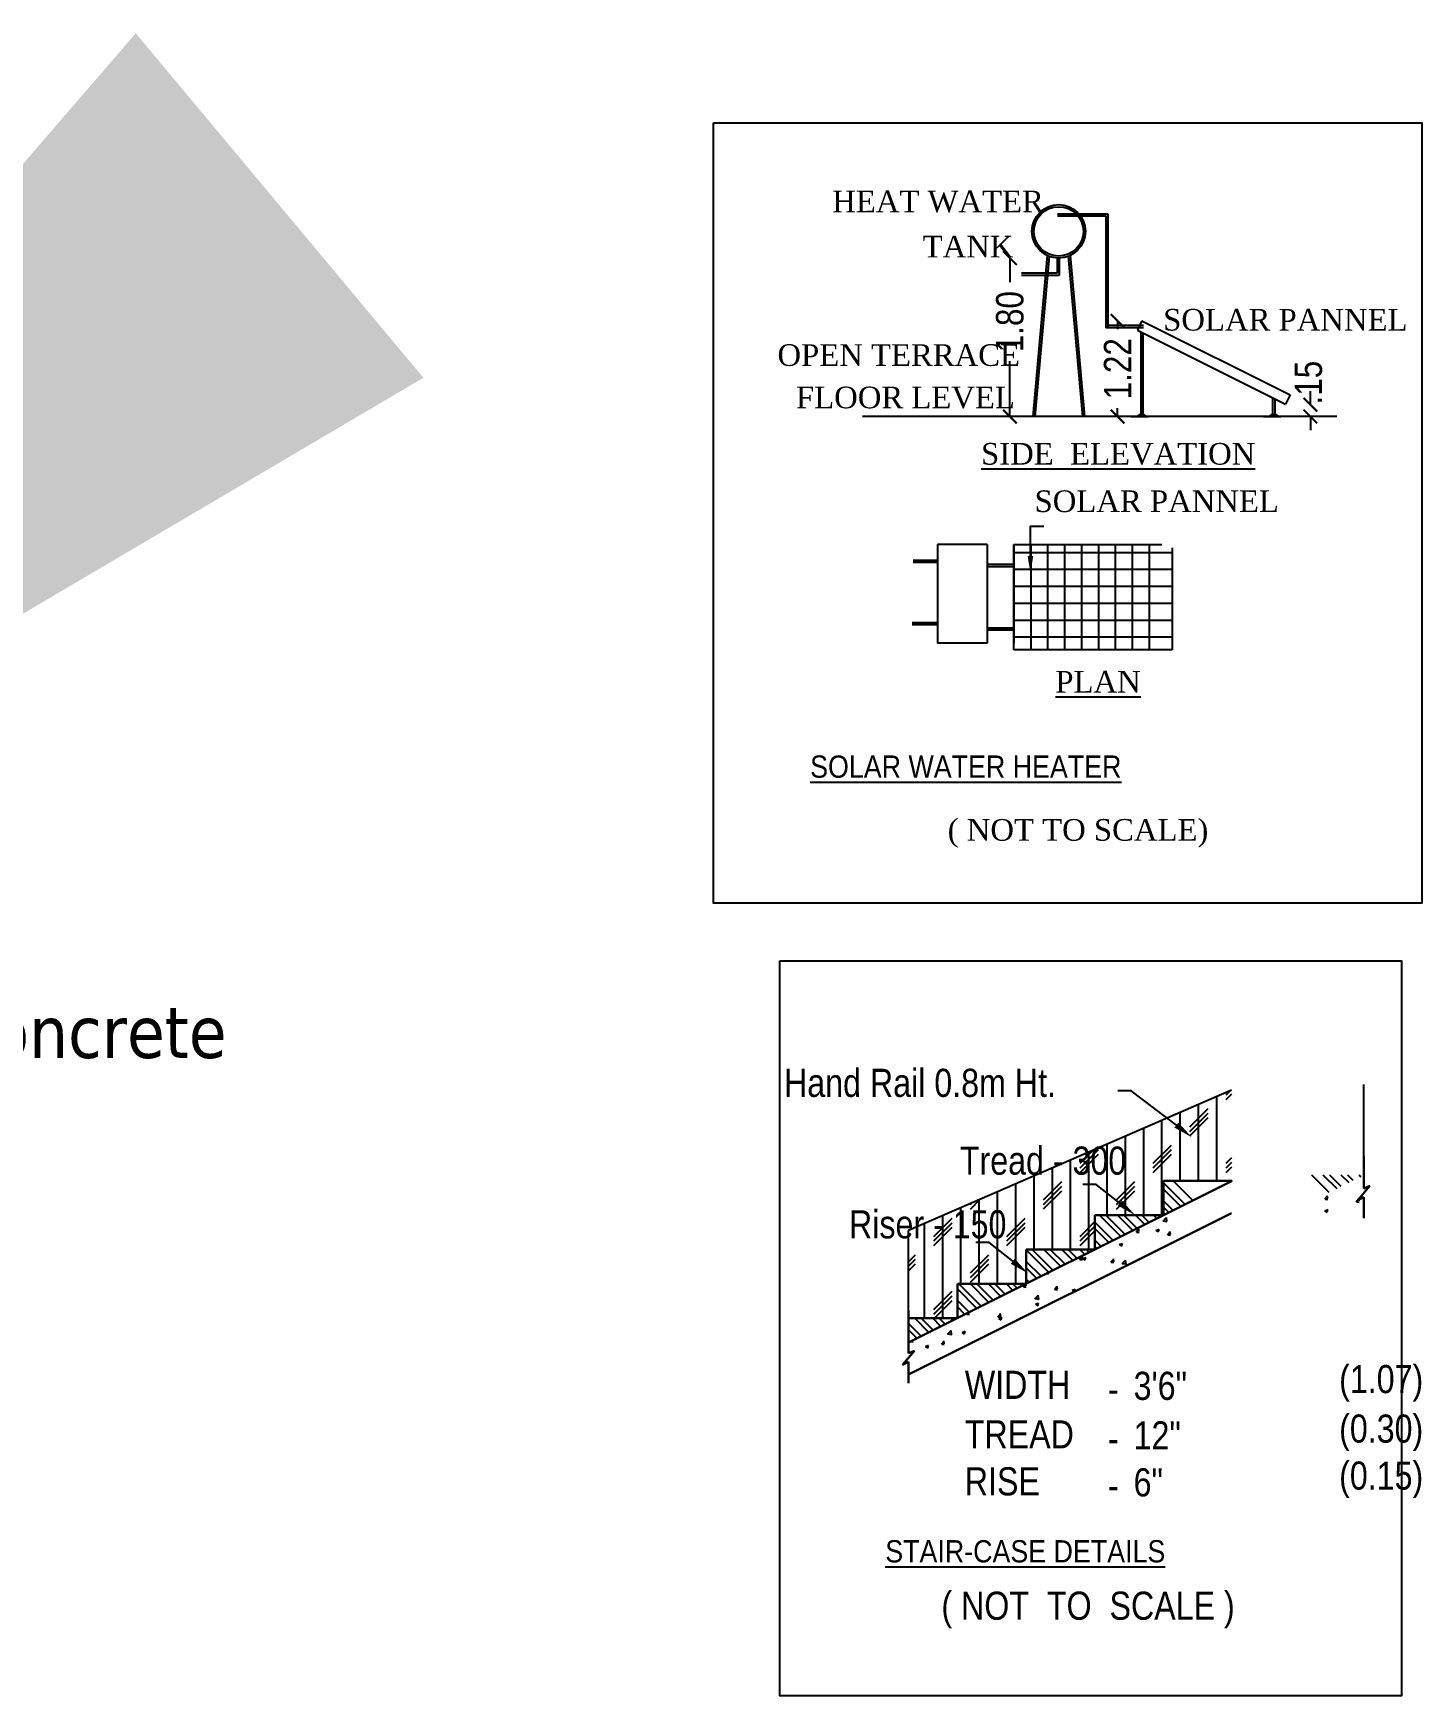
# Model space of a CAD drawing. Header units: metres. Extents: x 13.4 to 75.8, y 48.8 to 110.6.
# Drawn here: x 54.92 to 63.06, y 86.4 to 96.15 of the extents above; entities that cross this region are included whole.
import ezdxf

# ---------------------------------------------------------------- set-up
doc = ezdxf.new("R2010")
doc.units = ezdxf.units.M
doc.header["$MEASUREMENT"] = 0
doc.styles.add('AA', font='tahoma.ttf')
doc.styles.add('ANAND', font='times.ttf')
doc.styles.add('Arial', font='swissc.ttf')
doc.styles.add('HEAD', font='bgothm.ttf', dxfattribs={"width": 0.9, "height": 12})
doc.styles.get("Standard").update_dxf_attribs({"font": 'swisscb.ttf'})
doc.styles.add('style1', font='ARIALN.TTF', dxfattribs={"height": 6})
doc.dimstyles.get("Standard").update_dxf_attribs({"dimtxt": 1.5, "dimasz": 0.18, "dimexe": 0.18, "dimexo": 0.0625, "dimgap": 0.09, "dimtad": 0, "dimzin": 0, "dimdsep": 46, "dimtxsty": 'Standard', "dimcen": 0.09, "dimse1": 1, "dimse2": 1, "dimsd1": 1, "dimsd2": 1, "dimclrt": 256, "dimadec": 0, "dimazin": 0, "dimtfac": 1, "dimtofl": 0, "dimtmove": 0, "dimatfit": 3, "dimfxl": 0, "dimtolj": 1, "dimtzin": 0, "dimarcsym": 0})

# ---------------------------------------------------------------- blocks, each defined once
blk = doc.blocks.new('_ArchTick')
at = {"color": 0, "linetype": 'ByBlock', "const_width": 0.15}
blk.add_lwpolyline([(-0.5, -0.5), (0.5, 0.5)], dxfattribs=at)

msp = doc.modelspace()

# ---------------------------------------------------------------- hatches: boundary and pattern name
at = {"ltscale": 50}
h = msp.add_hatch(dxfattribs=at)
h.set_pattern_fill('CORK', color=256, scale=0.856815, angle=90)
h.set_pattern_definition([(90, (-9664.59782, 4724.88936), (-0.1071018432, 0), []), (225, (-9664.54427, 4724.94292), (0.214203686, -0.214203686), [0.15146488, -0.15146488]), (225, (-9664.54427, 4724.9697), (0.214203686, -0.214203686), [0.15146488, -0.15146488]), (225, (-9664.54427, 4724.99647), (0.214203686, -0.214203686), [0.15146488, -0.15146488])])
h.paths.add_polyline_path([(61.5443, 89.4213), (61.943, 89.4213), (61.943, 89.5324), (61.943, 89.952), (60.0497, 89.1302), (60.0497, 88.6161), (60.3365, 88.6161), (60.3365, 88.8174), (60.7391, 88.8174), (60.7391, 89.0187), (61.1417, 89.0187), (61.1417, 89.22), (61.5443, 89.22)])
h.paths.add_polyline_path([(59.6586, 89.0391), (60.8679, 89.0391), (60.8679, 89.2914), (59.6586, 89.2914)], flags=9)
h.paths.add_polyline_path([(60.2032, 89.4123), (61.6046, 89.4123), (61.6046, 89.6647), (60.2032, 89.6647)], flags=25)

# ---------------------------------------------------------------- linework, layer by layer
for p, q in [((60.9223, 95.0895), (61.2182, 95.0895)), ((60.9223, 95.0774), (61.2062, 95.0774)), ((61.2062, 95.0774), (61.2062, 94.4219)), ((61.2182, 95.0895), (61.2182, 94.4219)), ((60.6437, 94.8296), (60.6437, 94.6879)), ((60.921, 94.8297), (60.921, 94.7407)), ((60.933, 94.8297), (60.933, 94.7286)), ((60.921, 94.7407), (60.711, 94.7407)), ((60.933, 94.7286), (60.711, 94.7286)), ((61.4271, 94.4339), (61.2062, 94.4339)), ((61.4271, 94.4219), (61.2062, 94.4219)), ((61.4105, 94.3916), (61.4105, 93.9132)), ((61.4225, 94.3916), (61.4225, 93.913)), ((60.6437, 93.9012), (60.6437, 94.2265)), ((62.4043, 93.9702), (62.4043, 94.0505)), ((61.2747, 93.9012), (61.2747, 93.9504)), ((62.1853, 93.9136), (62.1853, 94.0103)), ((62.1973, 93.9136), (62.1973, 94.0043)), ((61.3549, 93.9012), (61.4564, 93.9012)), ((61.4225, 93.9012), (61.3549, 93.9012)), ((62.1296, 93.9012), (62.231, 93.9012)), ((62.1972, 93.9012), (62.1296, 93.9012)), ((62.4043, 93.9012), (62.4043, 93.8208)), ((60.6657, 93.1045), (61.5955, 93.1045)), ((60.6686, 92.5723), (60.6686, 93.1511)), ((60.7677, 92.5331), (60.7677, 93.1511)), ((60.8668, 92.5331), (60.8668, 93.1511)), ((60.9659, 92.5331), (60.9659, 93.1511)), ((61.065, 92.5331), (61.065, 93.1511)), ((61.1642, 92.5331), (61.1642, 93.1511)), ((61.2633, 92.5331), (61.2633, 93.1511)), ((61.3624, 92.5331), (61.3624, 93.1511)), ((61.4615, 92.5331), (61.4615, 93.1511)), ((60.2202, 93.0573), (60.0768, 93.0573)), ((60.2202, 93.0452), (60.0768, 93.0452)), ((60.5096, 93.0348), (60.6657, 93.0348)), ((60.5096, 93.0227), (60.6657, 93.0227)), ((60.6657, 93.0054), (61.5955, 93.0054)), ((60.6657, 92.9063), (61.5955, 92.9063)), ((60.6657, 92.8072), (61.5955, 92.8072)), ((60.2202, 92.6922), (60.0702, 92.6922)), ((60.2202, 92.6801), (60.0702, 92.6801)), ((60.6657, 92.708), (61.5955, 92.708)), ((60.5096, 92.6627), (60.6657, 92.6627)), ((60.5096, 92.6507), (60.6657, 92.6507)), ((60.6657, 92.6089), (61.5955, 92.6089)), ((62.4894, 89.3143), (62.5017, 89.3289)), ((62.4911, 89.3142), (62.5064, 89.3129)), ((62.5064, 89.3172), (62.5035, 89.3332)), ((62.6728, 89.2982), (62.6851, 89.3129)), ((62.6745, 89.2982), (62.6898, 89.2968)), ((62.6874, 89.3141), (62.6868, 89.3172)), ((62.6898, 89.3012), (62.688, 89.3111)), ((62.7124, 89.3231), (62.7171, 89.32)), ((62.717, 89.3197), (62.7175, 89.321)), ((61.5407, 89.1865), (61.5635, 89.183)), ((61.5411, 89.1851), (61.561, 89.2059)), ((61.5637, 89.1818), (61.5609, 89.2061)), ((62.4889, 89.2462), (62.5068, 89.253)), ((62.4896, 89.2461), (62.5023, 89.2375)), ((62.5023, 89.2372), (62.5074, 89.2527)), ((61.3837, 89.1204), (61.396, 89.1351)), ((61.3854, 89.1204), (61.4007, 89.1191)), ((61.4007, 89.1234), (61.3978, 89.1394)), ((61.4996, 89.1301), (61.5175, 89.137)), ((61.5003, 89.1301), (61.513, 89.1215)), ((61.513, 89.1212), (61.5182, 89.1366)), ((61.567, 89.1044), (61.5794, 89.1191)), ((61.5688, 89.1044), (61.5841, 89.103)), ((61.5841, 89.1073), (61.5811, 89.1234)), ((61.0524, 88.9602), (61.0648, 88.9749)), ((61.0695, 88.9632), (61.0665, 88.9792)), ((61.07, 88.9652), (61.0879, 88.9721)), ((61.0834, 88.9563), (61.0886, 88.9717)), ((61.2848, 89.0477), (61.3027, 89.0545)), ((61.2855, 89.0476), (61.2982, 89.039)), ((61.2982, 89.0387), (61.3034, 89.0542)), ((60.8618, 88.8788), (60.8686, 88.8741)), ((60.8686, 88.8738), (60.872, 88.8839)), ((61.0542, 88.9602), (61.0695, 88.9589)), ((61.0707, 88.9651), (61.0834, 88.9566)), ((61.2358, 88.9442), (61.2481, 88.9589)), ((61.2375, 88.9442), (61.2528, 88.9428)), ((61.2528, 88.9471), (61.2499, 88.9632)), ((61.3018, 88.9375), (61.3245, 88.934)), ((61.3021, 88.9361), (61.322, 88.9568)), ((61.3247, 88.9328), (61.3219, 88.957)), ((60.7212, 88.8), (60.7334, 88.8146)), ((60.7229, 88.8), (60.7382, 88.7987)), ((60.7382, 88.803), (60.7358, 88.8158)), ((60.9045, 88.784), (60.9169, 88.7987)), ((60.9063, 88.7839), (60.9216, 88.7826)), ((60.9216, 88.7869), (60.9186, 88.803)), ((61.0078, 88.7798), (61.0257, 88.7867)), ((61.0085, 88.7798), (61.0212, 88.7712)), ((61.0212, 88.771), (61.0264, 88.7863)), ((60.79, 88.7308), (60.8128, 88.7273)), ((60.7904, 88.7294), (60.8103, 88.7501)), ((60.793, 88.6974), (60.8109, 88.7042)), ((60.7937, 88.6973), (60.8064, 88.6887)), ((60.8064, 88.6884), (60.8116, 88.7039)), ((60.813, 88.7261), (60.8101, 88.7503)), ((60.3899, 88.6398), (60.3943, 88.645)), ((60.3917, 88.6398), (60.407, 88.6384)), ((60.407, 88.6428), (60.4055, 88.6506)), ((60.5733, 88.6238), (60.5856, 88.6385)), ((60.575, 88.6237), (60.5903, 88.6224)), ((60.5782, 88.6149), (60.5961, 88.6218)), ((60.5789, 88.6149), (60.5916, 88.6063)), ((60.5903, 88.6267), (60.5874, 88.6427)), ((60.5916, 88.606), (60.5968, 88.6214)), ((60.0757, 88.4826), (60.0752, 88.4855)), ((60.2591, 88.4665), (60.2561, 88.4825)), ((60.2783, 88.5241), (60.301, 88.5205)), ((60.2786, 88.5227), (60.2985, 88.5434)), ((60.3012, 88.5193), (60.2984, 88.5436)), ((60.3634, 88.5325), (60.3813, 88.5393)), ((60.3641, 88.5324), (60.3769, 88.5238)), ((60.3768, 88.5235), (60.382, 88.539)), ((60.0629, 88.4794), (60.0757, 88.4782)), ((60.1486, 88.45), (60.1665, 88.4569)), ((60.1493, 88.45), (60.1621, 88.4414)), ((60.162, 88.4411), (60.1672, 88.4565)), ((60.242, 88.4636), (60.2544, 88.4783)), ((60.2438, 88.4635), (60.2591, 88.4622)), ((60.0517, 88.2862), (60.0596, 88.2944)), ((60.0599, 88.2903), (60.0594, 88.2946))]:
    msp.add_line(p, q)
at = {"ltscale": 10}
for p, q in [((60.8624, 94.8447), (60.7781, 93.9012)), ((60.874, 94.8397), (60.7902, 93.9012)), ((60.9846, 94.8397), (61.0683, 93.9012)), ((60.9962, 94.8447), (61.0804, 93.9012)), ((61.4176, 94.4615), (61.3906, 94.4076)), ((61.4176, 94.4615), (62.2858, 94.0274)), ((61.3906, 94.4076), (62.2588, 93.9735)), ((62.2858, 94.0274), (62.2588, 93.9735)), ((62.5591, 93.9012), (59.7798, 93.9012)), ((60.5096, 93.1511), (60.2202, 93.1511)), ((60.2202, 93.1511), (60.2202, 92.5723)), ((60.5096, 93.1511), (60.5096, 92.5723)), ((60.6657, 93.1511), (61.5338, 93.1511)), ((60.6657, 92.5331), (60.6657, 93.1511)), ((61.5955, 93.1315), (61.5955, 92.5331)), ((60.5096, 92.5723), (60.2202, 92.5723)), ((61.5955, 92.5331), (60.6657, 92.5331))]:
    msp.add_line(p, q, dxfattribs=at)
at = {"color": 70}
msp.add_line((61.2747, 94.4615), (61.2747, 94.4123), dxfattribs=at)
at = {"ltscale": 50}
for p, q in [((61.943, 89.952), (60.0497, 89.1302)), ((62.7175, 89.4716), (62.7175, 89.9856)), ((60.0497, 88.6161), (60.0497, 89.1302))]:
    msp.add_line(p, q, dxfattribs=at)
at = {"linetype": 'Continuous', "lineweight": 30}
for p, q in [((62.7175, 89.566), (62.7175, 89.3771)), ((62.7175, 89.566), (62.7175, 89.4549)), ((60.0497, 88.4727), (61.9468, 89.4213)), ((61.5443, 89.22), (61.5443, 89.4213)), ((61.5443, 89.4213), (61.9468, 89.4213)), ((62.7523, 89.3917), (62.6827, 89.3085)), ((62.7175, 89.3771), (62.7523, 89.3917)), ((62.7175, 89.3256), (62.6827, 89.3085)), ((62.7175, 89.3256), (62.7175, 89.2013)), ((60.0497, 88.2852), (61.943, 89.2319)), ((61.1417, 89.0187), (61.1417, 89.22)), ((61.1417, 89.22), (61.5443, 89.22)), ((60.7391, 88.8174), (60.7391, 89.0187)), ((60.7391, 89.0187), (61.1417, 89.0187)), ((60.3365, 88.6161), (60.3365, 88.8174)), ((60.3365, 88.8174), (60.7391, 88.8174)), ((60.0497, 88.6598), (60.0497, 88.4111)), ((60.0497, 88.6161), (60.3365, 88.6161)), ((60.0845, 88.4256), (60.0149, 88.3424)), ((60.0497, 88.4111), (60.0845, 88.4256)), ((60.0149, 88.3424), (60.0497, 88.3596)), ((60.0497, 88.3596), (60.0497, 88.2353))]:
    msp.add_line(p, q, dxfattribs=at)
at = {"linetype": 'ByBlock'}
for p, q in [((61.6705, 89.2831), (61.5443, 89.4094)), ((61.6457, 89.2707), (61.5443, 89.3721)), ((61.716, 89.3059), (61.6005, 89.4213)), ((62.5153, 89.3519), (62.4122, 89.4549)), ((62.5607, 89.3746), (62.4804, 89.4549)), ((62.5856, 89.3871), (62.5177, 89.4549)), ((62.631, 89.4098), (62.5859, 89.4549)), ((62.6559, 89.4222), (62.6231, 89.4549)), ((62.7013, 89.4449), (62.6913, 89.4549)), ((61.6002, 89.248), (61.5443, 89.304)), ((61.5754, 89.2356), (61.5443, 89.2667)), ((61.2487, 89.0722), (61.1417, 89.1793)), ((61.2942, 89.095), (61.1691, 89.22)), ((61.319, 89.1074), (61.2064, 89.22)), ((61.3645, 89.1301), (61.2746, 89.22)), ((61.3893, 89.1425), (61.3119, 89.22)), ((61.4348, 89.1653), (61.38, 89.22)), ((61.4596, 89.1777), (61.4173, 89.22)), ((61.5051, 89.2004), (61.4855, 89.22)), ((61.5299, 89.2128), (61.5227, 89.22)), ((61.2239, 89.0598), (61.1417, 89.142)), ((61.1784, 89.0371), (61.1417, 89.0739)), ((60.8724, 88.8841), (60.7391, 89.0174)), ((60.8972, 88.8965), (60.775, 89.0187)), ((60.9427, 88.9192), (60.8432, 89.0187)), ((60.9675, 88.9317), (60.8805, 89.0187)), ((61.013, 88.9544), (60.9486, 89.0187)), ((61.0378, 88.9668), (60.9859, 89.0187)), ((61.0833, 88.9895), (61.0541, 89.0187)), ((61.1081, 89.0019), (61.0914, 89.0187)), ((61.1536, 89.0247), (61.1417, 89.0366)), ((60.8269, 88.8614), (60.7391, 88.9492)), ((60.8021, 88.8489), (60.7391, 88.9119)), ((60.4506, 88.6732), (60.3365, 88.7873)), ((60.4754, 88.6856), (60.3436, 88.8174)), ((60.5209, 88.7083), (60.4118, 88.8174)), ((60.5457, 88.7208), (60.4491, 88.8174)), ((60.5912, 88.7435), (60.5172, 88.8174)), ((60.616, 88.7559), (60.5545, 88.8174)), ((60.6615, 88.7786), (60.6227, 88.8174)), ((60.6863, 88.7911), (60.66, 88.8174)), ((60.7318, 88.8138), (60.7281, 88.8174)), ((60.7566, 88.8262), (60.7391, 88.8438)), ((60.4051, 88.6505), (60.3365, 88.7191)), ((60.3803, 88.638), (60.3365, 88.6818)), ((60.124, 88.5099), (60.0497, 88.5841)), ((60.1694, 88.5326), (60.0859, 88.6161)), ((60.1943, 88.545), (60.1231, 88.6161)), ((60.2397, 88.5677), (60.1913, 88.6161)), ((60.2646, 88.5802), (60.2286, 88.6161)), ((60.31, 88.6029), (60.2967, 88.6161)), ((60.3349, 88.6153), (60.334, 88.6161)), ((60.0991, 88.4974), (60.0497, 88.5468)), ((60.0537, 88.4747), (60.0497, 88.4787))]:
    msp.add_line(p, q, dxfattribs=at)
at = {"ltscale": 50}
msp.add_lwpolyline([(58.9059, 95.6225), (63.0572, 95.6225), (63.0572, 91.0493), (58.9059, 91.0493)], close=True, dxfattribs=at)
for points in [[(60.7638, 93.0845), (60.7638, 93.2575), (60.8428, 93.2575)], [(61.6194, 89.748), (61.3537, 89.9495), (61.2755, 89.9495)], [(61.2875, 89.291), (61.1499, 89.4001), (61.0717, 89.4001)], [(60.6603, 88.9497), (60.5227, 89.0587), (60.4444, 89.0587)]]:
    msp.add_lwpolyline(points)
msp.add_lwpolyline([(59.2951, 90.7106), (62.9379, 90.7106), (62.9379, 86.4029), (59.2951, 86.4029)], close=True)
at = {"ltscale": 10}
for radius in [0.1568, 0.1447]:
    msp.add_circle((60.9293, 94.9864), radius, dxfattribs=at)
for centre in [(61.4158, 93.878), (62.1904, 93.878)]:
    msp.add_arc(centre, 0.0356, 40.55962, 139.44038, dxfattribs=at)
for points in [[(60.7806, 93.0845), (60.7638, 92.9841), (60.7471, 93.0845)], [(61.6312, 89.7629), (61.709, 89.677), (61.6076, 89.7331)], [(61.2994, 89.306), (61.3772, 89.22), (61.2757, 89.2761)], [(60.6721, 88.9646), (60.7499, 88.8786), (60.6484, 88.9347)]]:
    msp.add_solid(points)

# ---------------------------------------------------------------- block references
at = {"xscale": 0.0803263823999893, "yscale": 0.0803263823999893, "zscale": 0.0803263823999893}
for p, rotation in [((60.6437, 94.8296), 90), ((61.2747, 94.4615), 90), ((60.6437, 93.9012), 270), ((61.2747, 93.9012), 270), ((62.4043, 93.9702), 270), ((62.4043, 93.9012), 90)]:
    msp.add_blockref('_ArchTick', p, dxfattribs=dict(at, rotation=rotation))

# ---------------------------------------------------------------- texts
at = {"color": 0, "style": 'ANAND'}
for s, height, p in [('HEAT WATER ', 0.126876, (59.6024, 95.0982)), ('TANK', 0.12688, (60.1324, 94.8335)), ('SOLAR PANNEL', 0.126876, (61.5418, 94.4049)), ('OPEN TERRACE ', 0.126876, (59.2814, 94.1979)), ('FLOOR LEVEL', 0.126876, (59.3901, 93.9494)), ('%%USIDE  ELEVATION', 0.126876, (60.4746, 93.6191)), ('SOLAR PANNEL', 0.126876, (60.788, 93.3413))]:
    msp.add_text(s, height=height, dxfattribs=at).set_placement(p)
for s, height, style, p in [('%%UPLAN', 0.12688, 'ANAND', (60.9099, 92.283)), ('( NOT TO SCALE)', 0.126876, 'ANAND', (60.279, 91.4148)), ('Foundation Concrete', 0.3048, 'AA', (52.2906, 90.1413))]:
    msp.add_text(s, height=height, dxfattribs=dict(style=style)).set_placement(p)
at = {"color": 0, "style": 'HEAD', "width": 0.9}
for s, p in [('%%USOLAR WATER HEATER', (59.4729, 91.7838)), ('%%USTAIR-CASE DETAILS', (59.9132, 87.1844))]:
    msp.add_text(s, height=0.13053, dxfattribs=at).set_placement(p)
at = {"linetype": 'ByBlock', "style": 'Arial'}
for s, height, p in [('Hand Rail 0.8m Ht.', 0.164694, (59.32, 89.9131)), ('  Tread - 300', 0.164694, (60.2453, 89.4573)), ('Riser - 150', 0.164694, (59.7007, 89.084)), ('WIDTH', 0.16469, (60.3793, 88.1431)), ('3\'6"', 0.16469, (61.3686, 88.1372)), ('(1.07)', 0.16469, (62.5731, 88.1768)), ('-', 0.1647, (61.2179, 88.1191)), ('TREAD', 0.16469, (60.3793, 87.8529)), ('12"', 0.16469, (61.3686, 87.8469)), ('(0.30)', 0.16469, (62.5731, 87.8865)), ('-', 0.1647, (61.2179, 87.8288)), ('RISE', 0.16469, (60.3793, 87.5775)), ('6"', 0.16469, (61.3686, 87.5715)), ('(0.15)', 0.16469, (62.5731, 87.6111)), ('-', 0.1647, (61.2179, 87.5534)), ('( NOT  TO  SCALE )', 0.164694, (60.242, 86.8485))]:
    msp.add_text(s, height=height, dxfattribs=at).set_placement(p)
at = {"char_height": 0.16065, "attachment_point": 5, "rotation": 90, "style": 'style1'}
for s, insert in [('\\A1;1.80', (60.6437, 94.4572)), ('\\A1;1.22', (61.2747, 94.1813)), ('\\A1;.15', (62.3938, 94.0997))]:
    msp.add_mtext(s, dxfattribs=dict(at, insert=insert))

# ---------------------------------------------------------------- leaders
at = {"color": 7, "linetype": 'ByBlock'}
msp.add_leader([(50.2221, 90.0112), (51.4047, 90.9984), (52.2906, 90.9984)], dimstyle='Standard', override={"dimtxt": 10, "dimasz": 8, "dimexo": 6, "dimdec": 0, "dimlunit": 3, "dimpost": '\\X', "dimse1": 1, "dimse2": 1, "dimclrt": 256, "dimtdec": 0}, dxfattribs=at)

doc.saveas('drawing.dxf')
